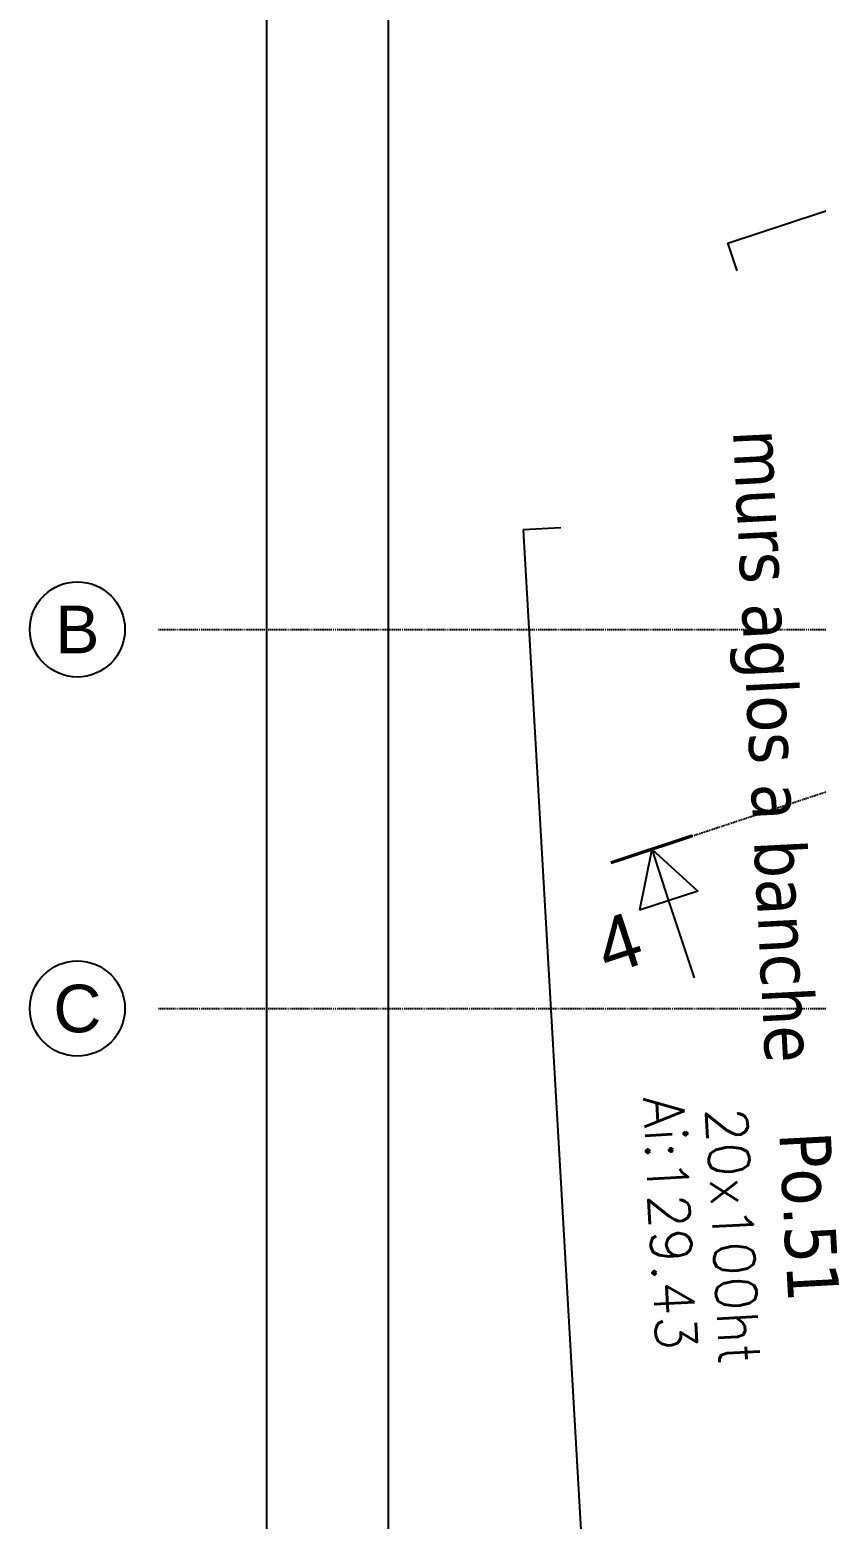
# Model space of a CAD drawing. Extents: x -12912 to 27386, y 1818 to 8189.
# Drawn here: x -1357 to -1067, y 6311 to 6861 of the extents above; entities that cross this region are included whole.
import ezdxf
from ezdxf.enums import TextEntityAlignment as Align

# ---------------------------------------------------------------- set-up
doc = ezdxf.new("R2010")
doc.units = 0
doc.header["$MEASUREMENT"] = 0
doc.linetypes.add('GrFeatureAxis', pattern=[0.85, 0.25, -0.2, 0.1, -0.2, 0.1])
doc.linetypes.add('STRICHPUNKT2_S11', pattern=[0.9, 0.7, -0.1, 0, -0.1])
doc.layers.get('0').update_dxf_attribs({"linetype": 'CONTINUOUS'})
doc.layers.get('DEFPOINTS').update_dxf_attribs({"linetype": 'CONTINUOUS'})
for name, color, linetype in [('K_ENT_M_Building_Coffrage PH Sous sol', 7, 'CONTINUOUS'), ('STR_AXES_REPERE', 1, 'CONTINUOUS'), ('STR_COTATION', 1, 'CONTINUOUS'), ('STR_TXT', 102, 'CONTINUOUS')]:
    doc.layers.add(name, color=color, linetype=linetype)
doc.layers.add('STR_AXES', color=4, linetype='STRICHPUNKT2_S11', lineweight=25)
doc.layers.add('STR_dob_dalles', color=130, linetype='CONTINUOUS', lineweight=35)
doc.styles.add('EPAIS', font='TAHOMA.TTF')
doc.styles.add('FIN', font='romans.shx')
doc.styles.add('GrCut', font='swissli.ttf', dxfattribs={"height": 0.2})
doc.styles.add('GrDimensions', font='simplex.shx')
doc.styles.add('GrGrid', font='ARIAL.TTF', dxfattribs={"height": 0.17})
doc.dimstyles.new('GrDimensions', dxfattribs={"dimtxt": 0.09, "dimasz": 0.05, "dimexe": 0.07, "dimexo": 0, "dimgap": 0.05, "dimtad": 1, "dimzin": 0, "dimdsep": 46, "dimtxsty": 'GrDimensions', "dimblk": 'ARCHTICK', "dimblk1": 'ARCHTICK', "dimblk2": 'ARCHTICK', "dimcen": 0.09, "dimadec": 0, "dimazin": 0, "dimtfac": 1, "dimtdec": 4, "dimtmove": 0, "dimatfit": 3, "dimldrblk": 'OPEN30', "dimfxl": 0, "dimtolj": 1, "dimtzin": 0, "dimarcsym": 0})

# ---------------------------------------------------------------- blocks, each defined once
blk = doc.blocks.new('_ArchTick')
at = {"color": 0, "linetype": 'ByBlock', "const_width": 0.15}
blk.add_lwpolyline([(-0.5, -0.5), (0.5, 0.5)], dxfattribs=at)
blk = doc.blocks.new('*D39')
at = {"layer": 'DEFPOINTS', "color": 0, "linetype": 'Continuous'}
for p in [(-1174.91, 6676.67), (-1161.1, 6677.46), (-1118.41, 5879.3)]:
    blk.add_point(p, dxfattribs=at)
at = {"layer": 'STR_COTATION', "color": 0, "linetype": 'Continuous', "lineweight": -2}
for p, q in [((-1161.1, 6677.46), (-1175, 6676.66)), ((-1128.76, 5878.7), (-1174.91, 6676.67)), ((-1118.41, 5879.3), (-1128.85, 5878.7))]:
    blk.add_line(p, q, dxfattribs=at)
at = {"layer": 'STR_COTATION', "color": 0, "linetype": 'Continuous', "lineweight": -2, "xscale": 0.065, "yscale": 0.065, "zscale": 0.065}
for p, rotation in [((-1174.91, 6676.67), 93.30976219284958), ((-1128.76, 5878.7), 273.3097621928496)]:
    blk.add_blockref('_ArchTick', p, dxfattribs=dict(at, rotation=rotation))
at = {"layer": 'STR_COTATION', "color": 0, "linetype": 'Continuous', "lineweight": -3, "insert": (-1151.71, 6277.69), "char_height": 0.117, "attachment_point": 5, "rotation": 273.3098, "style": 'GrDimensions'}
blk.add_mtext('\\A1;799.30', dxfattribs=at)
blk = doc.blocks.new('_Open30')
at = {"color": 0, "linetype": 'ByBlock', "lineweight": -2}
for p, q in [((-1, 0.3), (0, 0)), ((0, 0), (-1, -0.3)), ((0, 0), (-1, 0))]:
    blk.add_line(p, q, dxfattribs=at)
blk = doc.blocks.new('*D40')
at = {"layer": 'DEFPOINTS', "color": 0, "linetype": 'Continuous'}
for p in [(-177.56, 7086.37), (-174.88, 7078.22), (-1095.99, 6772.33)]:
    blk.add_point(p, dxfattribs=at)
at = {"layer": 'STR_COTATION', "color": 0, "linetype": 'Continuous', "lineweight": -2}
for p, q in [((-1099.39, 6782.62), (-177.56, 7086.37)), ((-174.88, 7078.22), (-177.59, 7086.45)), ((-1095.99, 6772.33), (-1099.41, 6782.71))]:
    blk.add_line(p, q, dxfattribs=at)
at = {"layer": 'STR_COTATION', "color": 0, "linetype": 'Continuous', "lineweight": -2, "xscale": 0.065, "yscale": 0.065, "zscale": 0.065}
for p, rotation in [((-177.56, 7086.37), 18.23735407115053), ((-1099.39, 6782.62), 198.2373540711505)]:
    blk.add_blockref('_ArchTick', p, dxfattribs=dict(at, rotation=rotation))
at = {"layer": 'STR_COTATION', "color": 0, "linetype": 'Continuous', "lineweight": -3, "insert": (-638.51, 6934.61), "char_height": 0.117, "attachment_point": 5, "rotation": 18.2374, "style": 'GrDimensions'}
blk.add_mtext('\\A1;970.58', dxfattribs=at)
blk = doc.blocks.new('*D578')
at = {"layer": 'DEFPOINTS', "color": 0, "linetype": 'Continuous'}
for p in [(-1224.76, 6499.91), (-1224.76, 6499.91), (-1309.74, 5891.91)]:
    blk.add_point(p, dxfattribs=at)
at = {"layer": 'STR_COTATION', "color": 0, "linetype": 'Continuous', "lineweight": -2}
for p, q in [((-1224.76, 6499.91), (-1224.85, 6499.91)), ((-1224.76, 5891.91), (-1224.76, 6499.91)), ((-1309.74, 5891.91), (-1224.67, 5891.91))]:
    blk.add_line(p, q, dxfattribs=at)
at = {"layer": 'STR_COTATION', "color": 0, "linetype": 'Continuous', "lineweight": -2, "xscale": 0.065, "yscale": 0.065, "zscale": 0.065}
for p, rotation in [((-1224.76, 6499.91), 90), ((-1224.76, 5891.91), 270)]:
    blk.add_blockref('_ArchTick', p, dxfattribs=dict(at, rotation=rotation))
at = {"layer": 'STR_COTATION', "color": 0, "linetype": 'Continuous', "lineweight": -3, "insert": (-1224.88, 6195.91), "char_height": 0.117, "attachment_point": 5, "rotation": 90, "style": 'GrDimensions'}
blk.add_mtext('\\A1;608.00', dxfattribs=at)
blk = doc.blocks.new('*D579')
at = {"layer": 'DEFPOINTS', "color": 0, "linetype": 'Continuous'}
for p in [(-1224.76, 6639.91), (-1224.76, 6639.91), (-1224.76, 6499.91)]:
    blk.add_point(p, dxfattribs=at)
at = {"layer": 'STR_COTATION', "color": 0, "linetype": 'Continuous', "lineweight": -2}
for p, q in [((-1224.76, 6639.91), (-1224.85, 6639.91)), ((-1224.76, 6499.91), (-1224.76, 6639.91)), ((-1224.76, 6499.91), (-1224.85, 6499.91))]:
    blk.add_line(p, q, dxfattribs=at)
at = {"layer": 'STR_COTATION', "color": 0, "linetype": 'Continuous', "lineweight": -2, "xscale": 0.065, "yscale": 0.065, "zscale": 0.065}
for p, rotation in [((-1224.76, 6639.91), 90), ((-1224.76, 6499.91), 270)]:
    blk.add_blockref('_ArchTick', p, dxfattribs=dict(at, rotation=rotation))
at = {"layer": 'STR_COTATION', "color": 0, "linetype": 'Continuous', "lineweight": -3, "insert": (-1224.88, 6569.91), "char_height": 0.117, "attachment_point": 5, "rotation": 90, "style": 'GrDimensions'}
blk.add_mtext('\\A1;140.00', dxfattribs=at)
blk = doc.blocks.new('*D580')
at = {"layer": 'DEFPOINTS', "color": 0, "linetype": 'Continuous'}
for p in [(-1224.76, 7247.91), (-1224.76, 7247.91), (-1224.76, 6639.91)]:
    blk.add_point(p, dxfattribs=at)
at = {"layer": 'STR_COTATION', "color": 0, "linetype": 'Continuous', "lineweight": -2}
for p, q in [((-1224.76, 7247.91), (-1224.85, 7247.91)), ((-1224.76, 6639.91), (-1224.76, 7247.91)), ((-1224.76, 6639.91), (-1224.85, 6639.91))]:
    blk.add_line(p, q, dxfattribs=at)
at = {"layer": 'STR_COTATION', "color": 0, "linetype": 'Continuous', "lineweight": -2, "xscale": 0.065, "yscale": 0.065, "zscale": 0.065}
for p, rotation in [((-1224.76, 7247.91), 90), ((-1224.76, 6639.91), 270)]:
    blk.add_blockref('_ArchTick', p, dxfattribs=dict(at, rotation=rotation))
at = {"layer": 'STR_COTATION', "color": 0, "linetype": 'Continuous', "lineweight": -3, "insert": (-1224.88, 6943.91), "char_height": 0.117, "attachment_point": 5, "rotation": 90, "style": 'GrDimensions'}
blk.add_mtext('\\A1;608.00', dxfattribs=at)
blk = doc.blocks.new('*D597')
at = {"layer": 'DEFPOINTS', "color": 0, "linetype": 'Continuous'}
for p in [(-1269.72, 7524.81), (-1261.95, 7524.81), (-1261.95, 5883.93)]:
    blk.add_point(p, dxfattribs=at)
at = {"layer": 'STR_COTATION', "color": 0, "linetype": 'Continuous', "lineweight": -2}
for p, q in [((-1261.95, 7524.81), (-1269.81, 7524.81)), ((-1269.72, 5883.93), (-1269.72, 7524.81)), ((-1261.95, 5883.93), (-1269.81, 5883.93))]:
    blk.add_line(p, q, dxfattribs=at)
at = {"layer": 'STR_COTATION', "color": 0, "linetype": 'Continuous', "lineweight": -2, "xscale": 0.065, "yscale": 0.065, "zscale": 0.065}
for p, rotation in [((-1269.72, 7524.81), 90), ((-1269.72, 5883.93), 270)]:
    blk.add_blockref('_ArchTick', p, dxfattribs=dict(at, rotation=rotation))
at = {"layer": 'STR_COTATION', "color": 0, "linetype": 'Continuous', "lineweight": -3, "insert": (-1269.84, 6704.37), "char_height": 0.117, "attachment_point": 5, "rotation": 90, "style": 'GrDimensions'}
blk.add_mtext('\\A1;1640.89', dxfattribs=at)

msp = doc.modelspace()

# ---------------------------------------------------------------- linework, layer by layer
at = {"layer": 'K_ENT_M_Building_Coffrage PH Sous sol', "color": 7, "linetype": 'Continuous'}
for p, q in [((-1127.54, 6558.731), (-1132.062, 6536.186)), ((-1127.54, 6558.731), (-1121.285, 6539.735)), ((-1127.54, 6558.731), (-1110.508, 6543.283)), ((-1110.508, 6543.283), (-1132.062, 6536.186)), ((-1121.285, 6539.735), (-1111.902, 6511.24))]:
    msp.add_line(p, q, dxfattribs=at)
at = {"layer": 'K_ENT_M_Building_Coffrage PH Sous sol', "color": 7, "linetype": 'GrFeatureAxis'}
msp.add_lwpolyline([(-1127.54, 6558.731), (936.63, 7238.414)], dxfattribs=at)
at = {"layer": 'K_ENT_M_Building_Coffrage PH Sous sol', "color": 7, "linetype": 'Continuous', "const_width": 1.2}
msp.add_lwpolyline([(-1112.42, 6563.731), (-1142.66, 6553.732)], dxfattribs=at)
at = {"layer": 'STR_AXES', "linetype": 'GrFeatureAxis'}
for p, q in [((-1309.741, 6639.914), (7906.576, 6639.914)), ((-1309.741, 6499.914), (7906.576, 6499.914))]:
    msp.add_line(p, q, dxfattribs=at)
at = {"layer": 'STR_AXES_REPERE', "linetype": 'Continuous'}
for centre in [(-1339.741, 6639.914), (-1339.741, 6499.914)]:
    msp.add_ellipse(centre, major_axis=(-12.431, 12.431), ratio=1, start_param=3.9269908, end_param=10.2101761, dxfattribs=at)

# ---------------------------------------------------------------- texts
at = {"layer": 'K_ENT_M_Building_Coffrage PH Sous sol', "color": 7, "linetype": 'Continuous', "insert": (-1139.743, 6524.141), "char_height": 20, "attachment_point": 5, "rotation": 18.22549, "style": 'GrCut'}
msp.add_mtext('{4}', dxfattribs=at)
at = {"layer": 'STR_AXES_REPERE', "linetype": 'Continuous', "style": 'GrGrid'}
for s, p in [('B', (-1339.741, 6639.914)), ('C', (-1339.741, 6499.914))]:
    msp.add_text(s, height=17.58, dxfattribs=at).set_placement(p, align=Align.MIDDLE_CENTER)
at = {"layer": 'STR_dob_dalles', "linetype": 'Continuous', "lineweight": -3, "insert": (-1078.583, 6714.296), "char_height": 19, "attachment_point": 1, "rotation": 272.94302, "style": 'EPAIS'}
msp.add_mtext('murs aglos a banche', dxfattribs=at)
at = {"layer": 'STR_TXT', "linetype": 'Continuous', "attachment_point": 1, "rotation": 273.06205}
for s, insert, char_height, style in [('Ai:129.43', (-1115.802, 6467.871), 15, 'FIN'), ('20x100ht', (-1092.497, 6463.795), 15, 'FIN'), ('Po.51', (-1061.455, 6454.955), 19, 'EPAIS')]:
    msp.add_mtext(s, dxfattribs=dict(at, insert=insert, char_height=char_height, style=style))

# ---------------------------------------------------------------- dimensions: what is measured, and where the dimension line sits
at = {"layer": 'STR_COTATION', "linetype": 'Continuous', "lineweight": -3}
for base, p1, p2, angle, override, picture, middle in [((-1269.718, 7524.815), (-1261.947, 5883.927), (-1261.947, 7524.815), 90, {"dimscale": 1.3, "dimtmove": 1}, '*D597', (-1269.841, 6704.371)), ((-1224.756, 7247.914), (-1224.756, 6639.914), (-1224.756, 7247.914), 90, {"dimscale": 1.3, "dimtmove": 1}, '*D580', (-1224.88, 6943.914)), ((-177.564, 7086.367), (-1095.995, 6772.33), (-174.88, 7078.222), 18.23735, {"dimscale": 1.3, "dimtmove": 1}, '*D40', (-638.513, 6934.611)), ((-1174.91, 6676.666), (-1118.41, 5879.299), (-1161.104, 6677.465), 273.30976, {"dimscale": 1.3}, '*D39', (-1151.714, 6277.69)), ((-1224.756, 6639.914), (-1224.756, 6499.914), (-1224.756, 6639.914), 90, {"dimscale": 1.3, "dimtmove": 1}, '*D579', (-1224.88, 6569.914)), ((-1224.756, 6499.914), (-1309.741, 5891.914), (-1224.756, 6499.914), 90, {"dimscale": 1.3, "dimtmove": 1}, '*D578', (-1224.88, 6195.914))]:
    dim = msp.add_linear_dim(base=base, p1=p1, p2=p2, angle=angle, dimstyle='GrDimensions', override=override, dxfattribs=at)
    dim.commit()
    dim.dimension.update_dxf_attribs({"geometry": picture, "text_midpoint": middle})

doc.saveas('drawing.dxf')
